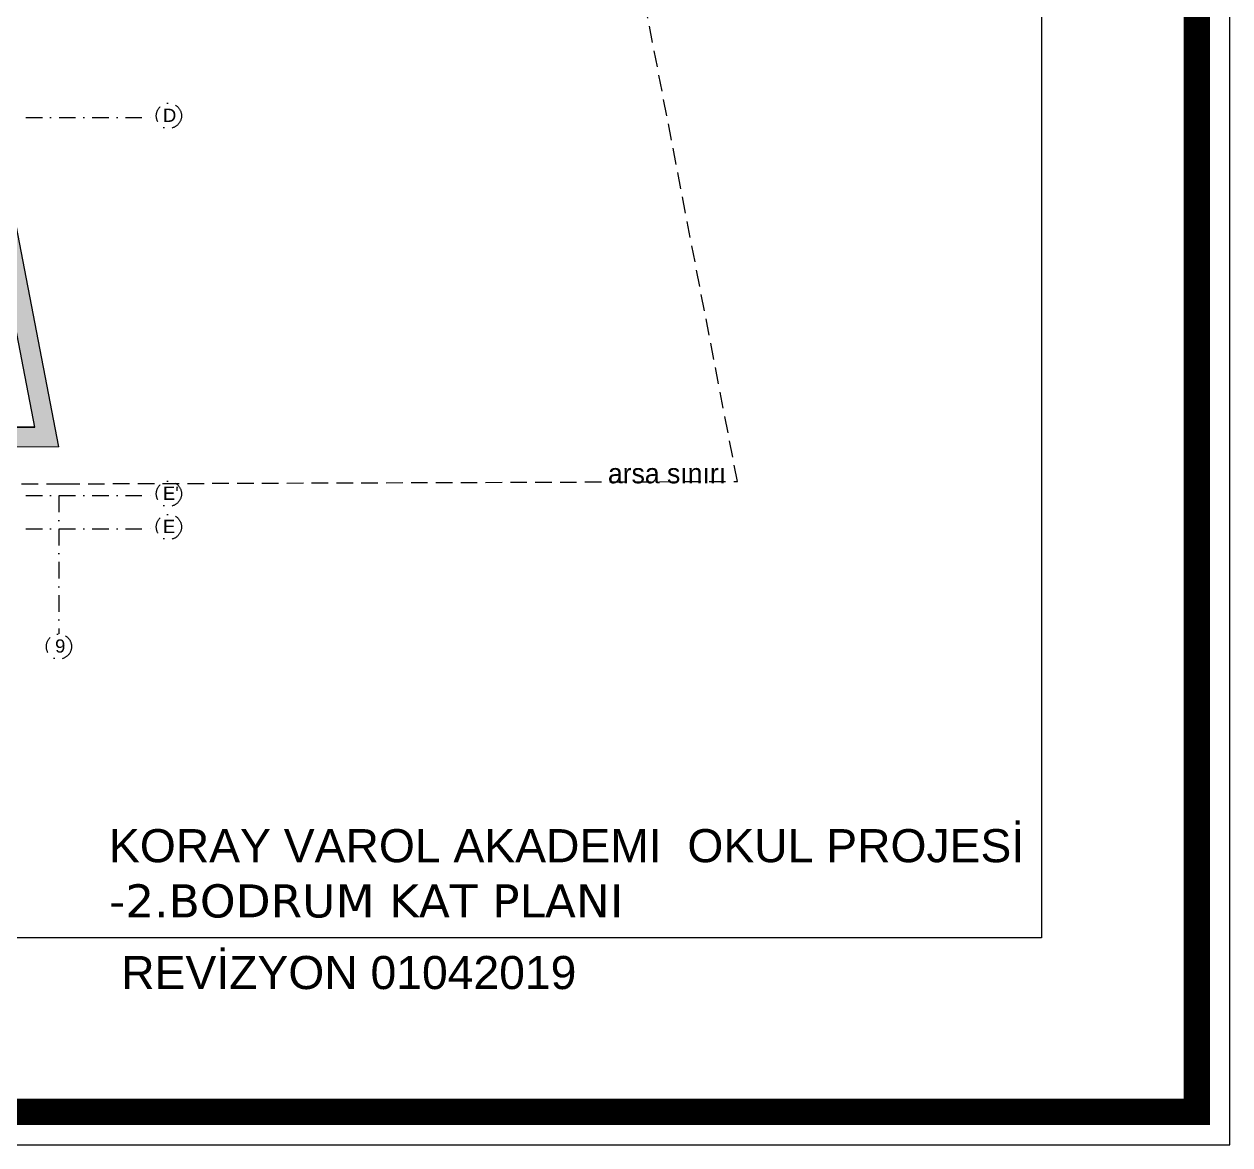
# Model space of a CAD drawing. Header units: millimetres. Extents: x -29311 to -3405, y 28913 to 42880.
# Drawn here: x -23177 to -21357, y 38241 to 39933 of the extents above; entities that cross this region are included whole.
import ezdxf

# ---------------------------------------------------------------- set-up
doc = ezdxf.new("R2010")
doc.units = ezdxf.units.MM
for name, pattern in [('( Hidden )', [0.375, 0.25, -0.125]), ('DASHDOT', [1, 0.5, -0.25, 0, -0.25]), ('DASHDOT2', [0.5, 0.25, -0.125, 0, -0.125])]:
    doc.linetypes.add(name, pattern=pattern)
for name, color, linetype in [('A-AKS', 57, 'DASHDOT'), ('A-AKS.', 57, 'DASHDOT2'), ('A-BA', 1, 'Continuous'), ('vaz_bina2', 161, 'Continuous'), ('yazı1', 7, 'Continuous'), ('Yazılar', 253, 'Continuous')]:
    doc.layers.add(name, color=color, linetype=linetype)
doc.layers.add('tarama-betonarme', color=252, linetype='Continuous', lineweight=13)
doc.styles.add('HA_SMART', font='')
doc.styles.get("Standard").update_dxf_attribs({"font": 'arial.ttf'})
doc.styles.add('text1', font='arial.ttf')
doc.styles.get('HA_SMART').set_extended_font_data('Sakkal Majalla')

# ---------------------------------------------------------------- blocks, each defined once
blk = doc.blocks.new('ANTET')
at = {"color": 251, "const_width": 20, "elevation": 0}
blk.add_lwpolyline([(-18595.04, -50619.36), (-18595.04, -52600.11), (-14668.24, -52600.11), (-14668.24, -50619.36)], close=True, dxfattribs=at)
at = {"layer": 'Yazılar', "elevation": 0}
for points in [[(-18620.04, -50594.36), (-18620.04, -52625.11), (-14643.24, -52625.11), (-14643.24, -50594.36)], [(-18397.88, -50768.01), (-14785.5, -50768.01), (-14785.5, -52468.87), (-18397.88, -52468.87)]]:
    blk.add_lwpolyline(points, close=True, dxfattribs=at)
blk = doc.blocks.new('AKS')
at = {"layer": 'A-AKS.', "ltscale": 100}
for p, q in [((5206.6, 620.8), (5403.8, 620.8)), ((5206.6, 50), (5403.8, 50)), ((5256.6, 50), (5256.6, -158.9)), ((5206.6, 0), (5403.8, 0))]:
    blk.add_line(p, q, dxfattribs=at)
for centre in [(5422.6, 623.5), (5422.6, 52.7), (5422.6, 2.7), (5256.6, -177.9)]:
    blk.add_circle(centre, 19, dxfattribs=at)
at = {"layer": 'A-AKS.', "ltscale": 100, "char_height": 20, "width": 18.894, "attachment_point": 1, "style": 'text1'}
for s, insert in [('D', (5413.6, 634.3)), ("E'", (5413.6, 63.5)), ('E', (5413.6, 13.5)), ('9', (5250.8, -167.1))]:
    blk.add_mtext(s, dxfattribs=dict(at, insert=insert))

msp = doc.modelspace()

# ---------------------------------------------------------------- hatches: boundary and pattern name
at = {"layer": 'tarama-betonarme'}
h = msp.add_hatch(dxfattribs=at)
h.set_pattern_fill('ANSI35', color=256, scale=25, style=0)
h.set_pattern_definition([(45, (-75202.6075, 54657.0166), (-4.4194174, 4.4194174), []), (45, (-75198.188, 54657.0166), (-4.4194174, 4.4194174), [7.8125, -1.5625, 0, -1.5625])])
h.paths.add_polyline_path([(-28111.42, 39307.05), (-28347.33, 41114.45), (-23542.77, 41300.68), (-23161.07, 39324.64)], flags=16)
h.paths.add_polyline_path([(-28137.74, 39276.95), (-28381.33, 41143.15), (-23518.2, 41331.65), (-23124.74, 39294.77)])

# ---------------------------------------------------------------- linework, layer by layer
msp.add_line((-23161.07, 39324.64), (-23704.42, 39322.68))
at = {"layer": 'A-BA'}
for p, q in [((-23124.74, 39294.77), (-23518.2, 41331.65)), ((-23161.07, 39324.64), (-23543.11, 41302.46)), ((-23124.74, 39294.77), (-28137.74, 39276.95))]:
    msp.add_line(p, q, dxfattribs=at)
msp.add_lwpolyline([(-28347.33, 41114.45), (-28111.42, 39307.05), (-23161.07, 39324.64)], dxfattribs=at)
at = {"layer": 'vaz_bina2', "linetype": '( Hidden )', "ltscale": 100}
msp.add_lwpolyline([(-28374.8, 41087.28), (-28131.22, 39221.08), (-23118.21, 39238.89), (-22100.43, 39242.51), (-22369.36, 40634.75), (-22611.15, 41117.08), (-22939.4, 41407.74), (-23296.6, 41596.35), (-23667.74, 41706.43), (-24036.53, 41755.81), (-28439.79, 41585.13)], close=True, dxfattribs=at)

# ---------------------------------------------------------------- block references
at = {"xscale": 2, "yscale": 2, "zscale": 2}
msp.add_blockref('ANTET', (7929.5, 143490.88, 0), dxfattribs=at)
at = {"layer": 'A-AKS'}
msp.add_blockref('AKS', (-28381.33, 39171.08), dxfattribs=at)

# ---------------------------------------------------------------- texts
at = {"layer": 'yazı1', "linetype": 'ByBlock', "insert": (-22295.91, 39269.62), "char_height": 30, "width": 407.0194, "attachment_point": 1, "style": 'HA_SMART'}
msp.add_mtext('arsa sınırı', dxfattribs=at)
at = {"layer": 'yazı1', "insert": (-23049.22, 38717.48), "char_height": 50, "width": 1514.585, "attachment_point": 1}
msp.add_mtext('KORAY VAROL AKADEMI  OKUL PROJESİ{\\fVerdana|b0|i0|c162|p34;\\P-2.BODRUM KAT PLANI }', dxfattribs=at)
at = {"layer": 'yazı1', "color": 1, "insert": (-23030.72, 38525.93), "char_height": 50, "width": 1514.585, "attachment_point": 1}
msp.add_mtext('REVİZYON 01042019', dxfattribs=at)

doc.saveas('drawing.dxf')
